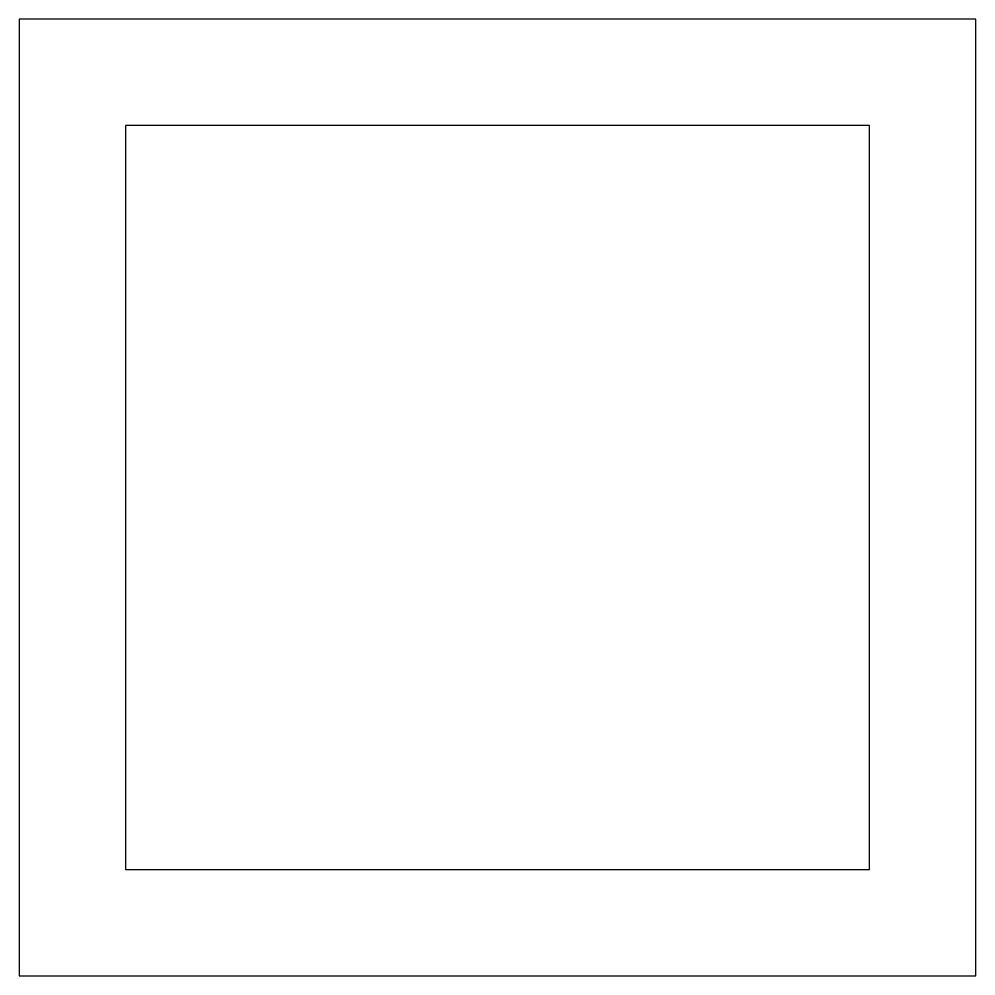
# Model space of a CAD drawing. Header units: metres. Extents: x 0 to 0.9, y 0 to 0.9.
import ezdxf

# ---------------------------------------------------------------- set-up
doc = ezdxf.new("R2010")
doc.units = ezdxf.units.M

msp = doc.modelspace()

# ---------------------------------------------------------------- linework, layer by layer
for points in [[(0, 0), (0.9, 0), (0.9, 0.9), (0, 0.9)], [(0.1, 0.1), (0.8, 0.1), (0.8, 0.8), (0.1, 0.8)]]:
    msp.add_lwpolyline(points, close=True)

doc.saveas('drawing.dxf')
